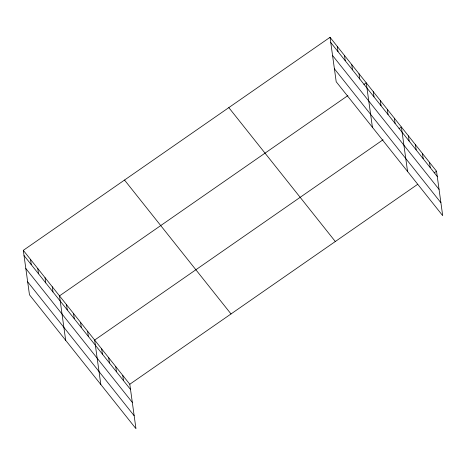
<?xml version="1.0" encoding="UTF-8"?>
<svg xmlns="http://www.w3.org/2000/svg" width="466" height="466" viewBox="0 0 466 466"><rect width="100%" height="100%" fill="white"/><g stroke="black" fill="none" stroke-linecap="round" stroke-linejoin="round"><path stroke-width="0.7" d="M23.3 250.347L129.798 384.246L135.961 428.685L29.469 294.786L23.3 250.347L330.039 37.315L436.531 171.214L442.7 215.653L336.202 81.754L330.039 37.315M347.898 95.588L59.508 295.875L65.677 340.308M363.876 84.486L366.247 82.843L372.41 127.276M383.04 139.771L94.65 340.063L100.819 384.497M399.024 128.674L401.389 127.032L407.558 171.465M129.798 384.246L417.594 184.373M434.166 172.863L436.531 171.214M330.761 42.54L437.259 176.445M332.555 55.483L439.054 189.382M334.407 68.811L440.906 202.716M228.812 107.617L335.31 241.516M124.521 180.045L231.02 313.95M24.028 255.572L130.521 389.477M25.822 268.515L132.321 402.414M27.669 281.843L134.167 415.748M429.506 162.378L430.229 167.609M422.476 153.541L423.204 158.772M415.445 144.705L416.173 149.93M408.42 135.868L409.142 141.093M394.358 118.189L395.086 123.42M387.333 109.353L388.056 114.584M380.303 100.516L381.031 105.747M373.272 91.68L374 96.905M359.006 73.739L359.729 78.964M351.76 64.628L352.488 69.859M344.52 55.524L345.248 60.755M337.279 46.419L338.001 51.65M122.768 375.41L123.496 380.64M115.737 366.573L116.465 371.804M108.712 357.737L109.434 362.962M101.681 348.9L102.409 354.125M87.625 331.221L88.348 336.452M80.595 322.385L81.323 327.615M73.564 313.548L74.292 318.779M66.539 304.712L67.261 309.937M52.268 286.771L52.99 291.996M45.027 277.66L45.75 282.891M37.781 268.556L38.509 273.787M30.54 259.451L31.269 264.682"/></g></svg>
